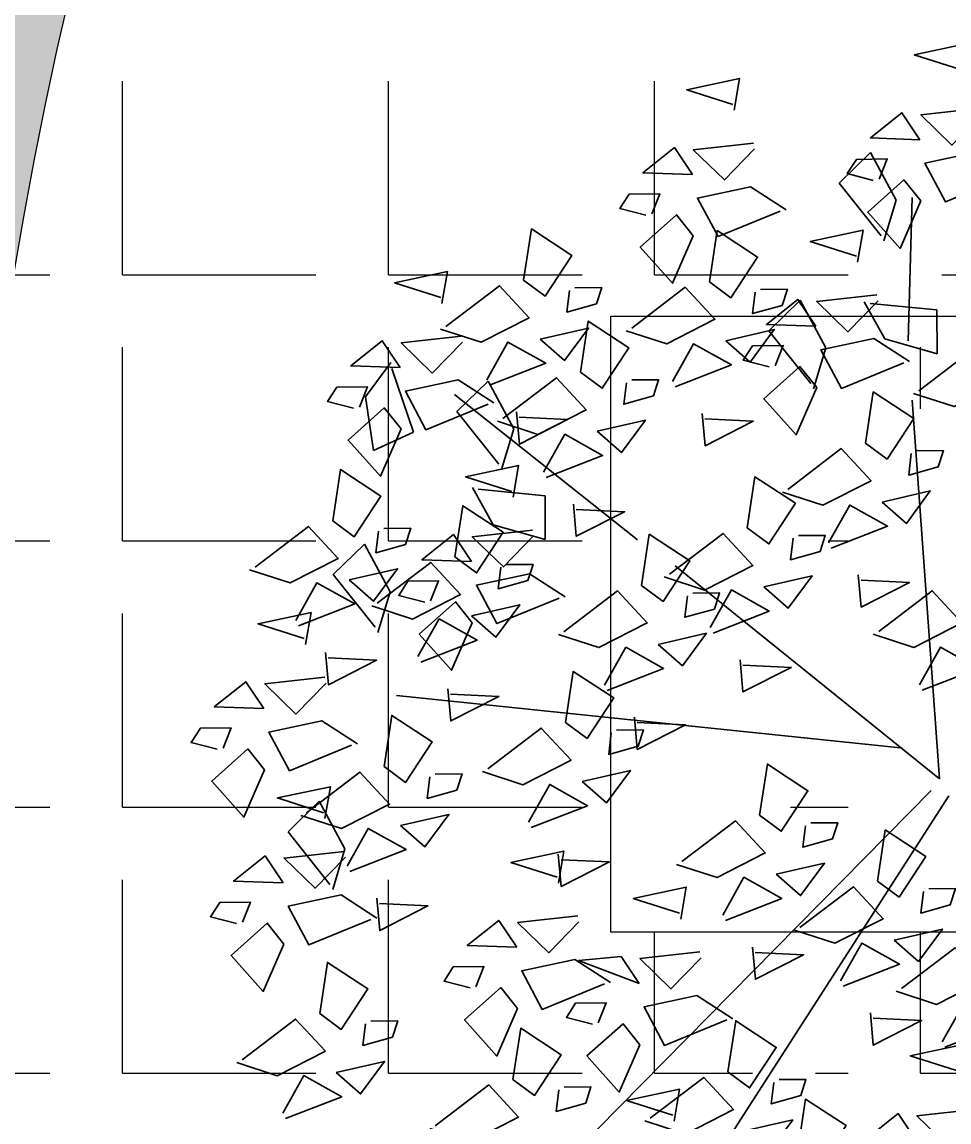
# Model space of a CAD drawing. Header units: metres. Extents: x 7 to 327053, y 40 to 7393807.
# Drawn here: x 326105.214 to 326108.865, y 7392802.729 to 7392807.059 of the extents above; entities that cross this region are included whole.
import ezdxf

# ---------------------------------------------------------------- set-up
doc = ezdxf.new("R2010")
doc.units = ezdxf.units.M
for name, color, linetype, lineweight in [('L-shrub', 74, 'Continuous', 35), ('linagrossa', 7, 'Continuous', 25), ('MÓVEIS', 7, 'Continuous', 13)]:
    doc.layers.add(name, color=color, linetype=linetype, lineweight=lineweight)
doc.layers.add('Piso externo', color=254, linetype='Continuous')

# ---------------------------------------------------------------- blocks, each defined once
blk = doc.blocks.new('flower shrub 3')
at = {"layer": 'L-shrub', "color": 2}
for p, q in [((-123.4526821480831, 235.9997062798939), (-108.9885036438063, 242.7535413299629)), ((-109.7613266738772, 240.6309014603612), (-114.022332998953, 215.7381855510757)), ((71.1378214146971, 221.550407627743), (86.94888547029406, 226.0050018514448)), ((86.94888547029406, 226.0050018514448), (86.86743811841005, 205.6746441607538)), ((-96.0240961415402, 214.7819355687825), (-80.21303208591418, 219.2365297924844)), ((-80.21303208591418, 219.2365297924844), (-80.2944794377836, 198.9061721014732)), ((75.55054818106873, 196.6841388540051), (71.1378214146971, 221.550407627743)), ((-114.022332998953, 215.7381855510757), (-130.4080792035092, 216.8959755103279)), ((-91.61136937516856, 189.9156667950446), (-96.0240961415402, 214.7819355687825)), ((86.86743811841005, 205.6746441607538), (75.54149846200016, 194.4252069043287)), ((-80.2944794377836, 198.9061721014732), (-91.6204190942226, 187.656734845048)), ((-104.3339457085967, 170.9887460564205), (-104.4964728156046, 186.9512124270841)), ((21.44103914918378, 185.4519304545538), (37.25210320475161, 189.9065246782556)), ((37.25210320475161, 189.9065246782556), (37.17065585292585, 169.5761669875646)), ((-102.883950352174, 185.3692431617528), (-81.98622245060687, 171.1886772779107)), ((25.85376591551176, 160.585661680845), (21.44103914918378, 185.4519304545538)), ((58.31010155193507, 161.9641419412219), (58.1475744448835, 177.9266083115653)), ((59.76009690834326, 176.3446390465542), (80.65782480986674, 162.164073162392)), ((-89.82126485195477, 156.7510435785516), (-104.3339457085967, 170.9887460564205)), ((-81.98622245060687, 171.1886772779107), (-89.82126485195477, 156.7510435785516)), ((37.17065585292585, 169.5761669875646), (25.84471619647229, 158.3267297308193)), ((72.82278240857705, 147.7264394630037), (58.31010155193507, 161.9641419412219)), ((80.65782480986674, 162.164073162392), (72.82278240857705, 147.7264394630037)), ((-227.042931896256, 106.4865344050049), (-211.2318678406591, 110.9411286287359)), ((-211.2318678406591, 110.9411286287359), (-211.3133151925285, 90.61077093775386))]:
    blk.add_line(p, q, dxfattribs=at)
at = {"layer": 'L-shrub', "color": 108}
for p, q in [((-130.4080792035092, 216.8959755103279), (-123.4526821480831, 235.9997062798939)), ((-166.0513992440974, 183.1957832200569), (-150.2403351885004, 187.650377443817)), ((-150.2403351885004, 187.650377443817), (-150.3217825403699, 167.3200197530677)), ((-161.6386724777403, 158.3295144463191), (-166.0513992440974, 183.1957832200569)), ((-150.3217825403699, 167.3200197530677), (-161.6477221967652, 156.0705824966717)), ((-222.6302051298844, 81.6202656312962), (-227.042931896256, 106.4865344050049))]:
    blk.add_line(p, q, dxfattribs=at)
at = {"layer": 'L-shrub', "color": 98}
blk.add_line((-211.3133151925285, 90.61077093775386), (-222.6392548489239, 79.36133368132869), dxfattribs=at)
at = {"layer": 'L-shrub', "color": 92}
for points in [[(49.51398487928964, 264.4066009466187), (57.04726453928743, 273.9416317710711), (37.55245682608803, 279.7107347975543), (50.15420191761222, 266.5700062453979)], [(-81.50482101645319, 253.1258192410169), (-73.97154135645542, 262.6608500654984), (-93.46634906966938, 268.4299530920107), (-80.86460397811607, 255.2892245398252)], [(-50.38194455191842, 246.1561121927807), (-38.66517754894449, 261.6386771372345), (-30.058826704073, 245.6075153943384), (-46.10920895836898, 237.0128684716474), (-50.38194455191842, 246.1561121927807)], [(-106.7616036095423, 239.4242018079967), (-107.8926627197506, 251.523288268887), (-122.8098513803561, 248.8791091244493), (-106.7616036095423, 239.4242018079967)], [(-84.31464749200677, 244.815113416611), (-59.35354472367908, 248.6552734163415), (-55.26344892234192, 232.7460222521331), (-75.58656677021645, 233.2946190506045), (-86.57277501377393, 244.8760687058966)], [(130.8360085095337, 235.0765806544223), (138.369288169546, 244.6116114788165), (118.8744804563175, 250.3807145053579), (131.4762255478563, 237.2399859531433)], [(-81.6541716583015, 236.6998991555302), (-97.21157735720043, 231.8923147122841), (-102.0346339150564, 247.4368397225044), (-81.0139503129467, 238.8633190084074)], [(13.52285745218978, 230.3528886141139), (-1.789115048479288, 218.4140467774996), (-5.971950261038728, 236.1219916407135), (11.75154836504953, 240.2885636950959), (13.52285745218978, 230.3528886141139)], [(46.6543825037661, 222.9011334992829), (21.54697918408783, 225.6254276788677), (21.69632982592156, 242.0513477644127), (41.19113753910641, 236.2822447378712), (48.82047543095541, 222.2601211104484)], [(-37.13760837708833, 234.5137224205828), (-41.83647295524133, 227.8696399229811), (-30.60674526172807, 225.3095234100183), (-25.96876034128945, 229.6982802082494), (-34.87948085530661, 234.4527671312389)], [(105.5792259164591, 221.3749632214312), (104.4481668062508, 233.4740496823215), (89.5309781456599, 230.8298705378256), (105.5792259164591, 221.3749632214312)], [(-84.36442339200585, 211.6203517937101), (-109.4718267116841, 214.3446459733241), (-109.3224760698213, 230.7705660588108), (-89.82766835663642, 225.0014630323567), (-82.19833046478743, 210.9793394049047)], [(-80.46810057916446, 219.8845450881345), (-66.67584584665019, 228.5401473001984), (-58.00861493448611, 214.7643264291109), (-80.52898064642795, 217.6292042163259)], [(10.60955824125267, 212.3137974320562), (22.32632524424116, 227.7963623764226), (30.93267608914175, 211.7652006335557), (14.88229383486032, 203.1705537108646), (10.60955824125267, 212.3137974320562)], [(130.6866578677145, 218.6506605688482), (115.1292521688301, 213.8430761256314), (110.3061956109304, 229.3876011358516), (131.3268792130111, 220.8140804217546)], [(85.04944595640698, 215.6859897840477), (91.30225860120844, 220.8942039297836), (81.11204394210654, 226.2626772538642), (75.49944833561312, 223.2178684068494), (82.88335302921769, 216.3270021728531)], [(-48.12302433355944, 205.5453253729211), (-36.40625733057095, 221.0278903173166), (-27.79990648568491, 204.9967285744497), (-43.85028873996635, 196.4020816517586), (-48.12302433355944, 205.5453253729211)], [(94.84488108241932, 201.0228683219175), (79.53290858177935, 189.084026485245), (75.3500733692199, 206.7919713484298), (93.07357199530816, 210.9585434028995), (94.84488108241932, 201.0228683219175)], [(127.9764061339956, 193.5711132070864), (102.8690028143319, 196.2954073867295), (103.0183534561802, 212.7213274722162), (122.5131611693796, 206.9522244456748), (130.1424990611995, 192.930100818281)], [(-82.05572727358958, 204.2043265967222), (-57.09462450530555, 208.0444865964237), (-53.00452870396838, 192.1352354322444), (-73.32764655182835, 192.6838322307449), (-84.31385479535675, 204.265281886037)], [(63.0676554843376, 192.2096617782081), (70.60093514434993, 201.7446926026314), (51.10612743112143, 207.5137956292019), (63.70787252268929, 194.3730670769582)], [(-76.3780047778273, 203.9752939239261), (-81.19865892906091, 192.8205456608266), (-60.87554108118638, 192.2719488623843), (-76.43888443552716, 201.7199682245555)], [(23.85389441614098, 200.6714076598291), (19.15502983798797, 194.0273251622275), (30.38475753148669, 191.4672086493228), (35.02274245191074, 195.8559654474957), (26.11202193790814, 200.6104523704853)], [(-19.47659778594971, 186.0422303274099), (-5.684343053420888, 194.6978325394157), (2.982887858699541, 180.9220116683573), (-19.5374778532132, 183.7868894555722)], [(-92.79957140315672, 176.4165704259649), (-85.26629174314441, 185.9516012504173), (-104.7610994563729, 191.7207042769005), (-92.1593543648196, 178.5799757248023)], [(-34.87868815870025, 193.9029356006649), (-39.5775527368387, 187.2588531030342), (-28.34782504333998, 184.6987365901877), (-23.70984012291592, 189.0874933884188), (-32.62056063691853, 193.8419803113211)], [(37.81087289127754, 178.5080443452461), (36.67981378105469, 190.6071308061364), (21.76262512046378, 187.9629516616405), (37.81087289127754, 178.5080443452461)], [(-78.20918036079092, 179.2737582681875), (-64.4169256282621, 187.9293604802515), (-55.74969471608347, 174.153539609164), (-78.27006042803986, 177.0184173963789)], [(5.484534830451592, 189.8823895213718), (9.696360508649377, 178.4838057341403), (23.4277355834638, 184.8840822467755), (5.484534830451592, 189.8823895213718)], [(62.91830484250386, 175.7837416926632), (47.36089914361946, 170.9761572494171), (42.53784258576343, 186.5206822596956), (63.5585261878441, 177.9471615455404)], [(-122.6681977318076, 167.1907009654387), (-110.9514307288191, 182.6732659098925), (-102.3450798839476, 166.6421041669673), (-118.3954621381999, 158.0474572443636), (-122.6681977318076, 167.1907009654387)], [(17.28109293119632, 172.8190709078917), (23.53390557601233, 178.0272850536275), (13.34369091691042, 183.3957583776791), (7.731095310446108, 180.3509495307226), (15.11500000405067, 173.460083296668)], [(-92.94892204499048, 159.9906503404781), (-108.5063277438748, 155.1830658971739), (-113.3293843017309, 170.7275909074815), (-92.30870069966477, 162.1540701933263)], [(60.2080531087995, 150.7041943309014), (35.10064978913579, 153.428488510428), (35.25000043098407, 169.854408596002), (54.74480814416892, 164.0853055694897), (62.37414603600337, 150.0631819420959)], [(27.07652805722319, 158.1559494457615), (11.76455555661232, 146.2171076090599), (7.58172034403833, 163.9250524722738), (25.30521897014114, 168.0916245267144), (27.07652805722319, 158.1559494457615)], [(-212.9320482315379, 151.4341864652233), (-214.0631073417608, 163.5332729261717), (-228.9802960023371, 160.889093781705), (-212.9320482315379, 151.4341864652233)], [(-74.11908455943922, 163.3645071040082), (-78.93973871064372, 152.2097588409669), (-58.61662086281285, 151.6611620424664), (-74.17996421716816, 161.1091814046958)], [(33.19899929669919, 131.0922389701008), (44.91576629968768, 146.5748039145546), (53.52211714454461, 130.5436421716003), (37.47173489029228, 121.9489952489675), (33.19899929669919, 131.0922389701008)], [(-190.5348680139868, 123.6303364509658), (-215.6422713336506, 126.3546306305507), (-215.4929206918023, 142.7805507160956), (-195.9981129786029, 137.0114476895542), (-188.368775086783, 122.9893240621895)], [(60.25782900882768, 138.7758594872139), (85.21893177714081, 142.6160194869444), (89.30902757844886, 126.7067683227651), (68.98590973060345, 127.2553651212074), (57.99970148704597, 138.8368147764995)], [(-66.19456523431289, 124.3237669111695), (-54.47779823133896, 139.8063318556233), (-45.87144738645292, 123.7751701127272), (-61.92182964073436, 115.180523189978), (-66.19456523431289, 124.3237669111695)], [(-100.1272681743576, 122.9827681349998), (-75.16616540604446, 126.8229281347012), (-71.0760696047364, 110.9136769705219), (-91.39918745259638, 111.4622737689642), (-102.3853956961247, 123.0437234243145)], [(-212.5236567711981, 104.2196312572632), (-204.9903771112149, 113.7546620817156), (-224.4851848244289, 119.5237651083153), (-211.8834397328901, 106.3830365560716)], [(46.4433354715875, 119.4498491979029), (41.74447089340538, 112.8057667002431), (52.97419858690409, 110.2456501873384), (57.61218350735725, 114.6344069855986), (48.70146299332555, 119.3888939085009)], [(-217.5924034650379, 109.4458543728688), (-192.6313006967684, 113.2860143726284), (-188.5412048954458, 97.37676320844912), (-208.8643227433058, 97.92536000689144), (-219.8505309868196, 109.5068096622417)], [(-52.95022905943915, 112.6813771389425), (-57.64909363759215, 106.0372946413408), (-46.41936594409344, 103.4771781284653), (-41.78138102364028, 107.8659349266963), (-50.69210153768654, 112.6204218495986)], [(-7.771346948604332, 112.6813771389716), (-12.47021152678644, 106.0372946413699), (-1.240483833258622, 103.4771781284362), (3.397501087150885, 107.8659349266672), (-5.513219426851719, 112.6204218495986)], [(3.112843269496806, 104.8206718654255), (16.90509800201107, 113.4762740774313), (25.57232891414606, 99.70045320640206), (3.051963202204206, 102.5653309935587)], [(-115.8913474998262, 92.73761456247306), (-104.1745804968377, 108.2201795068686), (-95.5682296519808, 92.18901776397252), (-111.6186119062477, 83.5943708413397), (-115.8913474998262, 92.73761456247306)], [(28.07397588589811, 108.6608310594747), (32.28580156411045, 97.26224727221417), (46.0171766388812, 103.6625237848202), (28.07397588589811, 108.6608310594747)], [(-51.10183915069502, 98.05219980655237), (-37.30958441819529, 106.7078020185581), (-28.64235350604577, 92.93198114747065), (-51.16271921795851, 95.79685893468559)], [(-170.4153643501631, 99.14446337681149), (-175.1142289283307, 92.50038087920984), (-163.8845012348029, 89.9402643663343), (-159.2465163143643, 94.32902116456535), (-168.1572368283814, 99.08350808752584)], [(-26.14070653430827, 101.8923590005724), (-21.92888085608138, 90.49377521325368), (-8.197505781281507, 96.89405172588886), (-26.14070653430827, 101.8923590005724)], [(7.202939070804859, 88.91142070124624), (2.382284919585798, 77.75667243811768), (22.70540276743123, 77.20807563967539), (7.142059413090464, 86.65609500181743)], [(-102.6470113249379, 81.09522479021689), (-107.3458759031055, 74.45114229261526), (-96.11614820959221, 71.89102577971063), (-91.47816328918272, 76.27978257794166), (-100.3888838031853, 81.03426950084395)], [(-92.19062546022177, 82.142948642344), (-97.01127961142627, 70.98820037924452), (-76.68816176356631, 70.439603580744), (-92.25150511792164, 79.8876229429443)], [(-47.01174334938696, 82.14294864237307), (-51.83239750059147, 70.98820037924452), (-31.5092796527315, 70.439603580744), (-47.0726230070868, 79.8876229429734)], [(-121.0163709106564, 70.30620665181777), (-116.8045452324149, 58.90762286452809), (-103.0731701576442, 65.30789937716328), (-121.0163709106564, 70.30620665181777)], [(3.784196511318441, 66.57892031877418), (28.74529927963158, 70.41908031853382), (32.83539508098329, 54.50982915432541), (12.51227723309421, 55.05842595282593), (1.526068989565828, 66.639875608118)], [(7.630743424160754, 41.64835199032677), (21.42299815668957, 50.30395420233253), (30.09022906885366, 36.52813333127415), (7.569863356897257, 39.39301111843088)], [(-102.3862182516895, 25.96813349891454), (-77.42511548340553, 29.80829349861597), (-73.33501968206838, 13.89904233443667), (-93.65813752994292, 14.44763913287897), (-104.6443457734567, 26.02908878820017)], [(-41.3461741015344, -15.55780177921406), (-29.62940709854592, -0.0752368347602897), (-21.02305625368899, -16.10639857765636), (-37.07343850795586, -24.70104550034739), (-41.3461741015344, -15.55780177921406)], [(-115.9896647567802, -34.30047082609963), (-141.0970680764585, -31.57617664645659), (-140.9477174346248, -15.15025656096986), (-121.4529097214108, -20.91935958745307), (-113.8235718295909, -34.94148321490502)], [(-75.27887704157911, -16.89880055538379), (-50.31777427329507, -13.05864055568236), (-46.22767847197247, -28.96789171986166), (-66.55079631981789, -28.41929492136114), (-77.53700456334626, -16.83784526606905)], [(-28.10183792667522, -27.2001915514411), (-32.80070250482822, -33.84427404904272), (-21.5709748113004, -36.40439056191826), (-16.93298989092, -32.01563376368722), (-25.84371040492261, -27.26114684078493)], [(-124.9271478091541, -51.65626377461013), (-113.2103808061801, -36.17369883015636), (-104.6040299613087, -52.20486057311063), (-120.6544122155901, -60.79950749577256), (-124.9271478091541, -51.65626377461013)], [(-71.43233012876588, -41.8293688838603), (-57.64007539625163, -33.17376667185454), (-48.97284448408755, -46.94958754288382), (-71.49321019602941, -44.08470975572709)], [(-46.4711975123646, -37.98920968981111), (-42.25937183413771, -49.38779347710079), (-28.52799675935239, -42.98751696446561), (-46.4711975123646, -37.98920968981111)], [(-75.13639210378459, -108.0235650945105), (-76.26745121399291, -95.92447863356213), (-91.18463987456923, -98.56865777808709), (-75.13639210378459, -108.0235650945105)]]:
    blk.add_lwpolyline(points, dxfattribs=at)
at = {"layer": 'L-shrub', "color": 2}
for points in [[(24.25720228620048, 250.7049835136277), (23.12614317599218, 262.8040699745179), (8.208954515401272, 260.159890830022), (24.25720228620048, 250.7049835136277)], [(49.3646342374559, 247.9806808611029), (33.80722853855696, 243.1730964178278), (28.98417198068637, 258.7176214281062), (50.00485558276705, 250.1441007140093)], [(3.727422326148371, 245.0160100762732), (9.980234970935273, 250.22422422198), (-0.2099796881375369, 255.5926975460607), (-5.82257529463095, 252.5478886991041), (1.561329398973612, 245.6570224651077)], [(-55.50696796276316, 223.7247042821254), (-51.29514228455082, 212.326120494894), (-37.5637672097364, 218.7263970075292), (-55.50696796276316, 223.7247042821254)], [(-23.32314469877747, 210.9727986558282), (1.63795806953567, 214.8129586555878), (5.728053870843723, 198.9037074914086), (-14.5950639770017, 199.4523042898508), (-25.58127222053007, 211.033753945143)], [(-95.65917377866572, 134.9111029786872), (-120.766577098344, 137.6353971582721), (-120.6172264564957, 154.0613172437588), (-101.1224187432963, 148.2922142172465), (-93.49308085146185, 134.2700905898527)], [(-127.7932211426378, 144.7592930548708), (-123.5813954644109, 133.360709267552), (-109.8500203896255, 139.7609857802163), (-127.7932211426378, 144.7592930548708)], [(-21.01568312349264, 124.3237669111695), (-9.298916120518696, 139.8063318555942), (-0.6925652756472119, 123.7751701127272), (-16.74294752988499, 115.1805231900653), (-21.01568312349264, 124.3237669111695)], [(-0.7337036433455069, 129.751240193902), (24.22739912495308, 133.5914001935744), (28.31749492627569, 117.6821490294241), (7.994377078430261, 118.2307458278956), (-2.991831165112671, 129.8121954832459)], [(-183.6597005250078, 110.7868531490676), (-171.9429335220338, 126.2694180934631), (-163.3365826771769, 110.2382563505962), (-179.3869649314438, 101.6436094279343), (-183.6597005250078, 110.7868531490676)], [(-54.94838606353733, 122.9827681350289), (-29.98728329525329, 126.8229281347012), (-25.89718749390158, 110.9136769705219), (-46.22030534176156, 111.4622737690224), (-57.20651358528993, 123.0437234243145)], [(-96.2807212615444, 98.05219980652329), (-82.48846652901555, 106.707802018529), (-73.82123561686603, 92.93198114744156), (-96.34160132877878, 95.79685893465648)], [(-188.7847239358525, 88.35544523844146), (-184.5728982576256, 76.95686145115178), (-170.8415231828257, 83.35713796384516), (-188.7847239358525, 88.35544523844146)], [(-147.0142538233485, 41.04731138225178), (-139.4809741633362, 50.582342206646), (-158.9757818765356, 56.35144523324561), (-146.3740367849823, 43.21071668106014)], [(-149.8738561988721, -0.4581560650840402), (-174.9812595185358, 2.266138114558998), (-174.8319088766875, 18.69205820004572), (-155.3371011635026, 12.9229551735043), (-147.7077632716682, -1.099168453889433)], [(-138.3868449743022, -6.496620811725732), (-139.5179040845687, 5.602465649164514), (-154.2635700311657, 11.87520023534307), (-138.3868449743022, -6.496620811725732)], [(-52.68943598619079, -55.25342496306985), (-27.72833321787766, -51.41326496333931), (-23.63823741656961, -67.32251612751861), (-43.96135526438593, -66.7739193290763), (-54.94756350794341, -55.192469673726)]]:
    blk.add_lwpolyline(points, dxfattribs=at)
at = {"layer": 'L-shrub', "color": 108}
for points in [[(-127.2913835695945, 233.7352283707296), (-121.0385709248075, 238.9434425164363), (-131.2287855838658, 244.3119158405461), (-136.8413811903592, 241.2671069935896), (-129.4574764967546, 234.3762407595641)], [(-117.4959484435676, 219.0721069085703), (-132.8079209442076, 207.133265071956), (-136.9907561567816, 224.8412099351117), (-119.2672575307078, 229.0077819895232), (-117.4959484435676, 219.0721069085703)], [(-156.5523593149264, 201.0330157262506), (-144.8355923119816, 216.5155806706462), (-136.229241467081, 200.4844189277501), (-152.2796237213479, 191.8897720051172), (-156.5523593149264, 201.0330157262506)], [(-190.4850622549711, 199.6920169500517), (-165.5239594866871, 203.5321769497823), (-161.433863685379, 187.6229257855739), (-181.7569815332244, 188.1715225840744), (-192.7431897767383, 199.7529722393374)], [(-143.3080231400963, 189.3906259539944), (-148.0068877182493, 182.7465434563928), (-136.7771600247215, 180.1864269434882), (-132.1391751042829, 184.5751837417483), (-141.0498956182855, 189.3296706646506)], [(-186.6385153421724, 174.7614486215752), (-172.8462606096582, 183.417050833581), (-164.1790296974941, 169.6412299625517), (-186.6993954094359, 172.5061077497084)], [(-53.24804774438963, 183.1139174622658), (-49.03622206614818, 171.7153336750052), (-35.30484699136287, 178.1156101876404), (-53.24804774438963, 183.1139174622658)], [(-187.6752656384487, 165.1358038983016), (-180.1419859784364, 174.6708347226958), (-199.6367936916504, 180.4399377492373), (-187.0350486001262, 167.2992091970518)], [(-161.6773827257566, 178.6016078155662), (-157.4655570475442, 167.2030240283056), (-143.7341819727735, 173.6033005409699), (-161.6773827257566, 178.6016078155662)], [(-118.0563539962168, 162.714952993032), (-119.1874131064396, 174.8140394539223), (-134.1046017670305, 172.1698603093973), (-118.0563539962168, 162.714952993032)], [(-156.6009006718523, 165.849702189269), (-131.6397979035682, 169.6898621889995), (-127.5497021022311, 153.7806110248493), (-147.8728199500765, 154.3292078233207), (-158.8590281936049, 165.9106574786128)], [(-15.3865019846271, 170.1329791632015), (-20.20715613584616, 158.9782309000729), (0.1159617119992617, 158.4296341015724), (-15.44738164235605, 167.8776534638018)], [(-138.5861339562689, 157.0259795556194), (-132.3333213114965, 162.2341937013843), (-142.5235359705693, 167.602667025465), (-148.1361315770482, 164.5578581785376), (-140.7522268834582, 157.6669919445121)], [(-187.824616280297, 148.7098838127276), (-203.3820219791669, 143.9022993694816), (-208.205078537052, 159.4468243797892), (-187.1843949349713, 150.873303665634)], [(-182.5484195408498, 158.8521974573377), (-187.3690736920543, 147.6974491942092), (-167.0459558442089, 147.148852395796), (-182.6092991985642, 156.5968717580545)], [(-152.7543537590245, 140.9191338608507), (-138.9620990265102, 149.5747360728564), (-130.2948681143462, 135.798915201769), (-152.8152338263025, 138.6637929889257)], [(-128.7906988302566, 142.3628580934601), (-144.1026713308965, 130.4240162568458), (-148.2855065434414, 148.1319611200597), (-130.5620079173823, 152.2985331745003), (-128.7906988302566, 142.3628580934601)], [(-223.6663930655632, 131.0820915657968), (-238.9783655662177, 119.1432497291825), (-243.1612007787917, 136.8511945923092), (-225.4377021526598, 141.0177666467498), (-223.6663930655632, 131.0820915657968)], [(-237.7804393642873, 90.51801382435951), (-238.9114984745102, 102.6171002851915), (-253.8286871350865, 99.9729211407539), (-237.7804393642873, 90.51801382435951)], [(-258.310219324354, 84.82904038697596), (-252.0574066795816, 90.03725453268272), (-262.2476213386399, 95.40572785679251), (-267.8602169451187, 92.36091900983592), (-260.4763122515142, 85.47005277581049)], [(-248.5147841983271, 70.16591892487486), (-263.8267566989816, 58.22707708820235), (-268.0095919115265, 75.93502195135807), (-250.2860932854383, 80.10159400576957), (-248.5147841983271, 70.16591892487486)], [(-145.9775035270431, 66.46604745779769), (-132.1852487945289, 75.12164966980343), (-123.5180178823793, 61.34582879871596), (-146.0383835943212, 64.21070658587269)], [(-249.1691333318886, 40.84606121512479), (-237.4523663289147, 56.32862615952035), (-228.8460154840432, 40.29746441656607), (-244.8963977383246, 31.70281749396236), (-249.1691333318886, 40.84606121512479)], [(-141.887407725706, 50.55679629361839), (-146.708061876925, 39.40204803048982), (-126.3849440290796, 38.85345123198931), (-141.9482873834349, 48.3014705942478)], [(-283.1018362719333, 39.50506243883865), (-258.1407335036492, 43.34522243859828), (-254.0506377023266, 27.43597127441899), (-274.3737555501575, 27.9845680729195), (-285.359963793715, 39.56601772821159)], [(-68.45351531163031, 27.30913227511337), (-56.73674830868549, 42.79169721950893), (-48.13039746379945, 26.76053547655465), (-64.18077971806633, 18.16588855389273), (-68.45351531163031, 27.30913227511337)], [(-172.2710364164231, 27.34569394928985), (-173.402095526646, 39.44478041012189), (-188.3192841872223, 36.80060126565513), (-172.2710364164231, 27.34569394928985)], [(-235.9247971570148, 29.20367144286866), (-240.6236617351824, 22.55958894523792), (-229.3939340416837, 19.99947243230417), (-224.7559491212596, 24.38822923053522), (-233.6666696352622, 29.14271615349571)], [(-192.8008163764607, 21.65672051193542), (-186.5480037317029, 26.86493465767126), (-196.7382183907903, 32.23340798169374), (-202.35081399724, 29.18859913479537), (-194.9669093036354, 22.29773290076991)], [(-279.2552893591055, 14.57449411036214), (-265.4630346265912, 23.23009632242611), (-256.7958037144563, 9.454275451338617), (-279.3161694263836, 12.31915323855355)], [(-113.1300623812421, 7.204996621207101), (-105.5967827212443, 16.74002744568861), (-125.0915904344438, 22.50913047223003), (-112.4898453429196, 9.36840192004456)], [(-254.2941567427042, 18.41465330446954), (-250.0823310645064, 7.016069517179857), (-236.3509559897066, 13.41634602981503), (-254.2941567427042, 18.41465330446954)], [(-183.0053812504338, 6.993599049805198), (-198.3173537511029, -4.945242786867311), (-202.5001889636333, 12.7627020762593), (-184.7766903375741, 16.92927413069992), (-183.0053812504338, 6.993599049805198)], [(-55.20917913678568, 15.66674250282813), (-59.90804371495324, 9.022660005226498), (-48.67831602143997, 6.46254349235096), (-44.0403311009868, 10.851300290582), (-52.95105161500395, 15.60578721351339)], [(-73.57853872247506, 4.877724364458118), (-69.36671304423362, -6.520859422831562), (-55.63533796946285, -0.12058291019639), (-73.57853872247506, 4.877724364458118)], [(-113.2794130230904, -9.22092346427962), (-128.8368187219603, -14.02850790752563), (-133.6598752798454, 1.516017102694604), (-112.6391916777502, -7.057503611373249)], [(-197.2133711300848, -15.55780177924316), (-185.4966041270818, -0.0752368347893935), (-176.8902532822394, -16.10639857768546), (-192.9406355365063, -24.70104550031829), (-197.2133711300848, -15.55780177924316)], [(-231.1460740701441, -16.89880055541289), (-206.1849713018018, -13.05864055565325), (-202.0948755004938, -28.96789171989076), (-222.4179933483392, -28.41929492139025), (-233.4042015918967, -16.83784526609815)], [(-183.9690349552256, -27.2001915514411), (-188.6678995333786, -33.84427404904272), (-177.4381718398799, -36.40439056194737), (-172.8001869194413, -32.01563376371632), (-181.7109074334294, -27.26114684081404)], [(-111.6828116342949, -63.29865354683716), (-116.3816762124479, -69.94273604443879), (-105.1519485189346, -72.50285255737253), (-100.513963598496, -68.11409575908328), (-109.4246841125277, -63.3596088362101)], [(-130.0521712199843, -74.08767168526538), (-125.8403455417574, -85.48625547249685), (-112.108970466943, -79.08597895986169), (-130.0521712199843, -74.08767168526538)]]:
    blk.add_lwpolyline(points, dxfattribs=at)
at = {"layer": 'L-shrub', "color": 32}
for points in [[(-59.39083833704353, 140.0139527464344), (-93.71835677466879, 220.8288674177602)], [(65.65940954518737, 157.1565099413856), (92.63105048149008, 203.686310222809)], [(-2.536677657553809, 7.128969201003201), (56.31049251655349, 136.9226121722022)], [(-9.892585191584656, 24.27152639592532), (-166.8183923443284, 132.0247408688883)], [(-2.536677657553809, 7.128969201003201), (-51.57598113056156, 124.6779262806813)], [(-7.440595991763984, 4.680025916139129), (-201.1459107819391, -54.09446025689248)], [(-2.536677657539257, -0.2178453872620594), (-181.5301773796673, -98.17531725345181)]]:
    blk.add_lwpolyline(points, dxfattribs=at)
at = {"layer": 'L-shrub', "color": 98}
for points in [[(-233.4618281915609, 145.7452130279271), (-227.209015546774, 150.9534271736629), (-237.3992302058905, 156.3219004977436), (-243.0118258123548, 153.2770916507288), (-235.6279211187793, 146.3862254167907)], [(-109.4238615569338, 155.5483111932408), (-114.1227261351014, 148.9042286956391), (-102.8929984415736, 146.3441121827345), (-98.25501352116407, 150.7328689809947), (-107.1657340351812, 155.4873559039261)], [(-148.6642579576873, 125.0098826966423), (-153.484912108921, 113.8551344334846), (-133.1617942610755, 113.3065376350423), (-148.7251376154163, 122.7545569972717)], [(-71.31958864512853, 101.8923590005142), (-67.10776296691618, 90.49377521328279), (-53.37638789211633, 96.89405172591795), (-71.31958864512853, 101.8923590005142)], [(-212.6730074130464, 87.79371117177652), (-228.2304131119454, 82.9861267285014), (-233.0534696698014, 98.53065173880896), (-212.0327860677062, 89.95713102465378)], [(-149.8240504398563, 91.39661578621599), (-124.8629476715868, 95.23677578594652), (-120.7728518702497, 79.32752462176721), (-141.0959697180951, 79.87612142026774), (-152.0821779616235, 91.45757107555984)], [(-213.7458565522393, 84.51528604439225), (-199.9536018197104, 93.17088825645624), (-191.2863709075755, 79.39506738531054), (-213.8067366194882, 82.25994517252548)], [(-215.3832591467363, 62.71416380998562), (-240.490662466429, 65.43845798962866), (-240.3413118245808, 81.86437807511537), (-220.8465041113959, 76.09527504860306), (-213.2171662195615, 62.07315142115112)], [(-209.6557607509021, 68.60603488021296), (-214.4764149021357, 57.4512866171135), (-194.1532970542757, 56.90268981867121), (-209.7166404086311, 66.35070918087149)], [(-147.1636044651823, 24.62139129667776), (-162.7210101640667, 19.81380685348995), (-167.5440667219227, 35.35833186373929), (-146.523383119842, 26.78481114964234)], [(-98.5396713388618, 1.037565170438028), (-84.7474166063621, 9.693167382443788), (-76.08018569421256, -4.0826534886437), (-98.60055140613987, -1.217775701486971)], [(-158.9166249343543, -12.18559424908017), (-152.663812289582, -6.97738010334433), (-162.8540269486839, -1.608906779263634), (-168.4666225551336, -4.653715626220218), (-161.0827178615727, -11.54458186024567)], [(-94.44957553758283, -14.87168599371216), (-99.27022968875826, -26.02643425689894), (-78.94711184094196, -26.57503105534124), (-94.5104551952536, -17.12701169317006)], [(-149.1211898083566, -26.84871571121039), (-164.4331623090111, -38.78755754782469), (-168.6159975215851, -21.07961268475628), (-150.8924988954531, -16.91304063025745), (-149.1211898083566, -26.84871571121039)], [(-151.5321241190249, -58.22348566635628), (-143.9988444590126, -48.68845484190387), (-163.4936521722411, -42.91935181536246), (-150.8919070806878, -56.06008036760613)], [(-158.8598507492133, -52.99726255080895), (-133.8987479809148, -49.15710255104932), (-129.8086521795631, -65.0663537152286), (-150.1317700274521, -64.51775691678631), (-161.117978270966, -52.93630726146512)], [(-67.34223432742874, -57.7386200480396), (-72.16288847866235, -68.89336831113906), (-51.83977063080238, -69.44196510963957), (-67.40311398514314, -59.99394574743928)], [(-48.84288907334847, -80.18399329148815), (-35.05063434083421, -71.5283910795406), (-26.38340342868469, -85.30421195056988), (-48.90376914061199, -82.43933416335494)], [(-115.8913474998116, -90.01088818200513), (-104.1745804968523, -74.52832323755138), (-95.5682296519517, -90.55948498047657), (-111.6186119062477, -99.15413190316757), (-115.8913474998116, -90.01088818200513)], [(-49.87960951066634, -94.3219476615195), (-42.34632985068311, -84.786916837038), (-61.84113756391162, -79.0178138105548), (-49.2393924723583, -92.15854236276935)], [(-50.02896015252918, -110.7478677470644), (-65.58636585142814, -115.5554521902522), (-70.4094224092987, -100.010927180032), (-49.38873880721803, -108.5844478941581)]]:
    blk.add_lwpolyline(points, dxfattribs=at)

msp = doc.modelspace()

# ---------------------------------------------------------------- hatches: boundary and pattern name
at = {"layer": 'linagrossa'}
h = msp.add_hatch(dxfattribs=at)
h.set_pattern_fill('GOST_GLASS', color=5, scale=0.25)
h.set_pattern_definition([(45, (324474.8860170909, 7391607.833064089), (2.121320343559643, -2.220446049250313e-16), [1.25, -1.75]), (45, (324475.4163470909, 7391607.833064089), (2.121320343559643, -2.220446049250313e-16), [0.5, -2.5]), (45, (324474.8860170909, 7391608.363394088), (2.121320343559643, -2.220446049250313e-16), [0.5, -2.5])])
h.paths.add_polyline_path([(326127.3250190865, 7392833.686162909), (326118.9408109649, 7392828.235928586), (326108.0403423191, 7392845.004344828), (326105.4856561718, 7392842.946476213), (326107.5883658954, 7392839.711834379, -0.1910939841315938), (326107.8701693036, 7392839.278330372), (326110.6690225423, 7392834.972796579, -0.4816012508915894), (326111.5262315073, 7392834.289255872, -0.1620074997812514), (326111.3864475408, 7392833.869166874), (326111.8685654662, 7392833.127514903, -0.4704599594103138), (326112.7008424656, 7392832.438755981, -0.1526995338483947), (326112.5759473775, 7392832.039334686), (326113.3403945976, 7392830.863369727, -0.1453212673895203), (326113.5579294001, 7392830.528731443), (326114.9958488888, 7392828.31675017), (326117.2329508593, 7392824.875369965), (326117.2329508593, 7392809.808190648), (326117.1994846629, 7392791.038890981), (326121.6281500587, 7392791.034510779), (326121.6281500587, 7392798.931896747), (326122.2655939933, 7392798.931896747), (326122.1904818717, 7392804.850992458), (326122.0165506226, 7392818.557378151), (326126.2126768736, 7392818.557378151), (326129.7901139516, 7392827.544605257)])
h.paths.add_polyline_path([(326122.9190872434, 7392826.238253891), (326124.9569956583, 7392826.981595842), (326125.4326969153, 7392827.400567693, -0.168047369291223), (326125.776659584, 7392827.703511344), (326126.5046939579, 7392828.34472451), (326127.2871830789, 7392827.880613823), (326126.7696186085, 7392827.008001795), (326126.7390710918, 7392826.97378194, -0.3164550777947224), (326126.2018405633, 7392826.37196702), (326125.7021402011, 7392825.812194043), (326125.0699559846, 7392824.288439032), (326123.4378035168, 7392823.194349746), (326122.0801453324, 7392822.284263647), (326121.623424884, 7392821.806211864), (326120.9146800981, 7392822.483331474), (326120.1254093247, 7392823.237383889), (326119.814852224, 7392824.099285453), (326119.5237250215, 7392824.907262443), (326120.1103472309, 7392825.213745493)], flags=16)
h.paths.add_polyline_path([(326123.1723112672, 7392825.787233752), (326123.0388996874, 7392825.817577339), (326123.0331381036, 7392825.817100747), (326123.029430896, 7392825.812421088), (326123.1601084751, 7392825.742293488, 0.07774630722184843)], flags=0)
h.paths.add_polyline_path([(326123.0140144342, 7392825.832687306), (326123.0124218278, 7392825.828020713), (326123.011970735, 7392825.822404744), (326123.0161176355, 7392825.818761153), (326123.029129522, 7392825.822888851), (326122.9739509695, 7392825.786876783)], flags=0)
h.paths.add_polyline_path([(326121.8977242858, 7392825.125035693), (326121.764312706, 7392825.155379279), (326121.7585511222, 7392825.154902688), (326121.7548439146, 7392825.150223028), (326121.8855214937, 7392825.080095429, 0.07774630722184914)], flags=0)
h.paths.add_polyline_path([(326121.7394274528, 7392825.170489247), (326121.7378348464, 7392825.165822654), (326121.7373837536, 7392825.160206685), (326121.7415306541, 7392825.156563094), (326121.7545425406, 7392825.160690792), (326121.6993639881, 7392825.124678724)], flags=0)
h.paths.add_polyline_path([(326125.2222612846, 7392825.698340444, -1), (326123.8199951428, 7392825.698340444, -1)], flags=0)
h.paths.add_polyline_path([(326124.481290599, 7392825.832946318), (326124.47387838, 7392825.811227325), (326124.472255245, 7392825.791019784), (326124.5252401438, 7392825.778968718), (326124.5516383852, 7392825.787342904), (326124.634452396, 7392825.841391147), (326124.5758777342, 7392825.767451531), (326124.5971101367, 7392825.762622361), (326124.5702948992, 7392825.76040424), (326124.3704330128, 7392825.508115781), (326124.4411083641, 7392825.715205914), (326124.2948294874, 7392825.619737573), (326124.4480678859, 7392825.794957845), (326124.4430123162, 7392825.797670896), (326124.4492081616, 7392825.796261691)], flags=0)
h.paths.add_polyline_path([(326123.5826517405, 7392824.560843443, -1), (326122.1803855986, 7392824.560843443, -1)], flags=0)
h.paths.add_polyline_path([(326122.8416810549, 7392824.695449317), (326122.8342688358, 7392824.673730324), (326122.8326457008, 7392824.653522783), (326122.8856305996, 7392824.641471717), (326122.9120288411, 7392824.649845903), (326122.9948428518, 7392824.703894146), (326122.9362681901, 7392824.62995453), (326122.9575005926, 7392824.62512536), (326122.930685355, 7392824.622907239), (326122.7308234687, 7392824.370618779), (326122.80149882, 7392824.577708913), (326122.6552199433, 7392824.482240572), (326122.8084583418, 7392824.657460843), (326122.8034027721, 7392824.660173895), (326122.8095986175, 7392824.65876469)], flags=0)
h.paths.add_polyline_path([(326125.9707129076, 7392827.152706343), (326126.002795345, 7392827.189390969), (326125.995383126, 7392827.167671977), (326125.993759991, 7392827.147464435), (326126.0467448898, 7392827.135413368), (326126.0731431313, 7392827.143787554), (326126.1559571419, 7392827.197835797), (326126.0973824802, 7392827.123896182), (326126.1186148828, 7392827.119067011), (326126.0917996452, 7392827.116848891), (326125.8919377589, 7392826.864560432), (326125.9626131102, 7392827.071650566), (326125.8163342334, 7392826.976182223), (326125.9695726319, 7392827.151402496), (326125.9645170622, 7392827.154115546)], flags=0)
h.paths.add_polyline_path([(326125.2568873104, 7392826.38203539), (326125.1234757306, 7392826.412378976), (326125.1177141467, 7392826.411902386), (326125.1140069392, 7392826.407222725), (326125.2446845183, 7392826.337095127, 0.07774630722184905)], flags=0)
h.paths.add_polyline_path([(326125.0985904774, 7392826.427488944), (326125.0969978709, 7392826.422822352), (326125.0965467782, 7392826.417206382), (326125.1006936787, 7392826.413562791), (326125.1137055651, 7392826.417690489), (326125.0585270126, 7392826.381678421)], flags=0)
h.paths.add_polyline_path([(326120.546659386, 7392824.539242417), (326120.4132478062, 7392824.569586002), (326120.4074862224, 7392824.569109412), (326120.4037790148, 7392824.564429752), (326120.5344565939, 7392824.494302153, 0.07774630722184914)], flags=0)
h.paths.add_polyline_path([(326120.3867699465, 7392824.580029378), (326120.3863188538, 7392824.574413409), (326120.3904657543, 7392824.570769818), (326120.4034776408, 7392824.574897516), (326120.3482990882, 7392824.538885447), (326120.388362553, 7392824.58469597)], flags=0)
h.paths.add_polyline_path([(326121.8441617837, 7392823.636153124, -1), (326120.4418956419, 7392823.636153124, -1)], flags=0)
h.paths.add_polyline_path([(326121.1031910981, 7392823.770758998), (326121.0957788791, 7392823.749040006), (326121.0941557441, 7392823.728832465), (326121.1471406429, 7392823.716781397), (326121.1735388844, 7392823.725155585), (326121.2563528951, 7392823.779203827), (326121.1977782333, 7392823.705264211), (326121.2190106359, 7392823.700435041), (326121.1921953983, 7392823.69821692), (326120.992333512, 7392823.445928461), (326121.0630088633, 7392823.653018595), (326120.9167299865, 7392823.557550253), (326121.069968385, 7392823.732770525), (326121.0649128153, 7392823.735483576), (326121.0711086607, 7392823.734074372)], flags=0)
h.paths.add_polyline_path([(326126.7086547535, 7392827.787146337), (326126.5752431736, 7392827.817489923), (326126.5694815898, 7392827.817013333), (326126.5657743823, 7392827.812333672), (326126.6964519613, 7392827.742206073, 0.07774630722184886)], flags=0)
h.paths.add_polyline_path([(326126.5503579205, 7392827.83259989), (326126.548765314, 7392827.827933298), (326126.5483142212, 7392827.822317329), (326126.5524611217, 7392827.818673738), (326126.5654730081, 7392827.822801436), (326126.5102944557, 7392827.786789368)], flags=0)
h.paths.add_polyline_path([(326124.5488688065, 7392824.386428744), (326124.4154572267, 7392824.416772329), (326124.4096956429, 7392824.416295739), (326124.4059884353, 7392824.411616079), (326124.5366660144, 7392824.34148848, 0.07774630722184905)], flags=0)
h.paths.add_polyline_path([(326124.3905719735, 7392824.431882297), (326124.388979367, 7392824.427215704), (326124.3885282743, 7392824.421599736), (326124.3926751748, 7392824.417956145), (326124.4056870613, 7392824.422083843), (326124.3505085087, 7392824.386071774)], flags=0)
h.paths.add_polyline_path([(326122.7899306736, 7392823.291255187), (326122.6565190938, 7392823.321598773), (326122.6507575099, 7392823.321122183), (326122.6470503024, 7392823.316442522), (326122.7777278814, 7392823.246314923, 0.07774630722184914)], flags=0)
h.paths.add_polyline_path([(326122.6316338406, 7392823.336708741), (326122.6300412341, 7392823.332042148), (326122.6295901414, 7392823.326426179), (326122.6337370418, 7392823.322782588), (326122.6467489283, 7392823.326910286), (326122.5915703758, 7392823.290898218)], flags=0)
h.paths.add_polyline_path([(326121.9741932058, 7392822.629057128), (326121.840781626, 7392822.659400714), (326121.8350200421, 7392822.658924123), (326121.8313128346, 7392822.654244463), (326121.9619904137, 7392822.584116864, 0.07774630722184918)], flags=0)
h.paths.add_polyline_path([(326121.8158963728, 7392822.674510681), (326121.8143037664, 7392822.669844088), (326121.8138526736, 7392822.66422812), (326121.8179995741, 7392822.660584529), (326121.8310114605, 7392822.664712227), (326121.7758329081, 7392822.628700159)], flags=0)
h = msp.add_hatch(dxfattribs=at)
h.set_pattern_fill('AR-B88', color=256, scale=0.003, angle=210)
h.set_pattern_definition([(210, (321476.649647605, 7391586.482397106), (0.3048000000000001, -0.5279290861469937), []), (300.0000000000001, (321476.649647605, 7391586.482397106), (0.5687645430734969, -0.3755290861469938), [0.6096, -0.6096])])
edge = h.paths.add_edge_path()
edge.add_spline(control_points=[(326105.4252507812, 7392781.836105292), (326105.3816219061, 7392782.472705846), (326105.3390171742, 7392783.106154781), (326105.2977142291, 7392783.735597699)], knot_values=[4.276453404057152, 4.276453404057152, 4.276453404057152, 4.276453404057152, 5.435792482322459, 5.435792482322459, 5.435792482322459, 5.435792482322459], degree=3, periodic=0)
edge.add_spline(control_points=[(326105.2977142291, 7392783.735597699), (326104.2346180202, 7392799.936824486), (326103.9408445055, 7392819.769712596), (326115.6423058279, 7392802.689399564), (326117.2057455144, 7392797.369014895)], knot_values=[5.435792482322459, 5.435792482322459, 5.435792482322459, 5.435792482322459, 35.27601277885982, 49.12122168347274, 49.12122168347274, 49.12122168347274, 49.12122168347274], degree=3, periodic=0)
edge.add_line((326117.2057455144, 7392797.369014895), (326117.2110686102, 7392802.751007443))
edge.add_spline(control_points=[(326117.2110686102, 7392802.751007443), (326116.9154806244, 7392803.345797376), (326116.6048709978, 7392803.926715666), (326115.6520199504, 7392805.596855595), (326114.9792270293, 7392806.634127338), (326113.6071243329, 7392808.506264503), (326112.90951402, 7392809.340609778), (326111.9006110776, 7392810.362351606), (326111.5896101345, 7392810.65188744), (326110.9601214435, 7392811.177866188), (326110.64068576, 7392811.415280075), (326109.9795597628, 7392811.828128646), (326109.6382491234, 7392812.003915701), (326108.9131900934, 7392812.275342646), (326108.5276447146, 7392812.370717729), (326107.7195132697, 7392812.435957725), (326107.2972393103, 7392812.402575349), (326106.4927619324, 7392812.187062428), (326106.115072227, 7392812.006285627), (326105.4987736916, 7392811.58269472), (326105.2481769515, 7392811.351219305), (326105.0309457442, 7392811.104112783)], knot_values=[28.39846913175245, 28.39846913175245, 28.39846913175245, 28.39846913175245, 29.92886881345821, 29.92886881345821, 32.93830577329354, 32.93830577329354, 35.94774273312886, 35.94774273312886, 37.28611148220936, 37.28611148220936, 38.62448023128987, 38.62448023128987, 39.96284898037037, 39.96284898037037, 41.30121772945087, 41.30121772945087, 42.63958647853137, 42.63958647853137, 43.97795522761187, 43.97795522761187, 45.16764314598799, 45.16764314598799, 45.16764314598799, 45.16764314598799], degree=3, periodic=0)
edge.add_spline(control_points=[(326105.0309457442, 7392811.104112783), (326105.0037973502, 7392811.073230731), (326104.9771700812, 7392811.042104543), (326104.656749446, 7392810.657642333), (326104.4242361002, 7392810.277212946), (326103.9742521794, 7392809.366451251), (326103.7782666609, 7392808.82137459), (326103.390240844, 7392807.447626473), (326103.2242533098, 7392806.584689924), (326102.9388623512, 7392804.509585696), (326102.8366652917, 7392803.262594117), (326102.6934504783, 7392800.154997333), (326102.679726426, 7392798.22164023), (326102.7151389537, 7392796.148694085)], knot_values=[13.63212913587611, 13.63212913587611, 13.63212913587611, 13.63212913587611, 13.7808099665805, 13.7808099665805, 15.456175449302, 15.456175449302, 17.59766293686627, 17.59766293686627, 20.47858668806696, 20.47858668806696, 23.92959652592268, 23.92959652592268, 28.39846913175246, 28.39846913175246, 28.39846913175246, 28.39846913175246], degree=3, periodic=0)
edge.add_line((326102.7151389537, 7392796.148694085), (326103.3974761023, 7392796.15226396))
edge.add_line((326103.3974761023, 7392796.15226396), (326103.43026205, 7392789.885637647))
edge.add_line((326103.43026205, 7392789.885637647), (326102.9349966357, 7392789.883046501))
edge.add_spline(control_points=[(326102.9349966357, 7392789.8830465), (326102.96261838, 7392789.323612674), (326102.9922111009, 7392788.758426631), (326103.0706690373, 7392787.330312495), (326103.1217302136, 7392786.460969715), (326103.2858217394, 7392783.585453524)], knot_values=[6.654034809329403, 6.654034809329403, 6.654034809329403, 6.654034809329403, 7.741139734425969, 7.741139734425969, 9.376420724765467, 9.376420724765467, 9.376420724765467, 9.376420724765467], degree=3, periodic=0)
edge.add_spline(control_points=[(326103.2858217394, 7392783.585453524), (326094.0453181042, 7392783.076995625), (326083.2203730581, 7392784.809251017), (326080.0568063114, 7392785.358152177)], knot_values=[69.74330902998388, 69.74330902998388, 69.74330902998388, 69.74330902998388, 88.0176399846752, 88.0176399846752, 88.0176399846752, 88.0176399846752], degree=3, periodic=0)
edge.add_spline(control_points=[(326080.0568063114, 7392785.358152177), (326079.4020738546, 7392785.816206776), (326078.7503057556, 7392786.259492802), (326078.1033601656, 7392786.686030925)], knot_values=[177.138570163707, 177.138570163707, 177.138570163707, 177.138570163707, 178.7700673747349, 178.7700673747349, 178.7700673747349, 178.7700673747349], degree=3, periodic=0)
edge.add_spline(control_points=[(326078.1033601656, 7392786.686030925), (326075.6215386542, 7392788.322322302), (326073.2106877675, 7392789.712142562), (326070.9757108736, 7392790.74374695)], knot_values=[178.7700673747349, 178.7700673747349, 178.7700673747349, 178.7700673747349, 185.0288392668162, 185.0288392668162, 185.0288392668162, 185.0288392668162], degree=3, periodic=0)
edge.add_line((326070.9757108736, 7392790.74374695), (326064.6611624319, 7392790.74374695))
edge.add_line((326064.6611624319, 7392790.74374695), (326064.6526719483, 7392790.667509192))
edge.add_spline(control_points=[(326064.6526719483, 7392790.667509193), (326064.8720088051, 7392790.643081979), (326065.1015387521, 7392790.609383402), (326066.441844456, 7392790.365513596), (326067.7389987945, 7392789.957458274), (326070.5751656126, 7392788.764153607), (326072.1152331395, 7392787.981253635), (326074.8778494144, 7392786.382665094), (326076.0665520372, 7392785.639797105), (326077.8805566114, 7392784.43289056), (326078.4904097768, 7392784.015155841), (326079.1035977043, 7392783.583784158)], knot_values=[176.9745579152095, 176.9745579152095, 176.9745579152095, 176.9745579152095, 177.9204800851787, 177.9204800851787, 182.2807796273743, 182.2807796273743, 186.6410791695699, 186.6410791695699, 189.7612025076811, 189.7612025076811, 191.3212641767367, 191.3212641767367, 191.3212641767367, 191.3212641767367], degree=3, periodic=0)
edge.add_spline(control_points=[(326079.1035977043, 7392783.583784158), (326088.1034914381, 7392782.200303993), (326088.7713181559, 7392782.127513466), (326091.9014723914, 7392781.811825875), (326094.5841986801, 7392781.609831092), (326098.6729834789, 7392781.489906135), (326100.0467834595, 7392781.480466945), (326102.0885045354, 7392781.527471354), (326102.7659294052, 7392781.553341859), (326103.4373775868, 7392781.590779969)], knot_values=[69.71679281666376, 69.71679281666376, 69.71679281666376, 69.71679281666376, 71.15812814967781, 71.15812814967781, 76.28602714160222, 76.28602714160222, 78.84997663756442, 78.84997663756442, 80.13195138554552, 80.13195138554552, 80.13195138554552, 80.13195138554552], degree=3, periodic=0)
edge.add_spline(control_points=[(326103.4373775868, 7392781.590779969), (326103.5352705079, 7392780.165367126), (326103.6381135798, 7392778.725701476), (326103.7917881538, 7392776.60548732), (326103.8411691591, 7392775.928733605), (326103.8906403887, 7392775.251888064)], knot_values=[0.4125806906837859, 0.4125806906837859, 0.4125806906837859, 0.4125806906837859, 3.000296969526908, 3.000296969526908, 4.210732142912761, 4.210732142912761, 4.210732142912761, 4.210732142912761], degree=3, periodic=0)
edge.add_line((326103.8906403887, 7392775.251888064), (326105.9359222231, 7392774.70565595))
edge.add_spline(control_points=[(326105.9359222231, 7392774.705655951), (326105.7610534058, 7392777.096766569), (326105.5861845886, 7392779.487877187), (326105.4252507812, 7392781.836105292)], knot_values=[0, 0, 0, 0, 4.276453404057152, 4.276453404057152, 4.276453404057152, 4.276453404057152], degree=3, periodic=0)
at = {"layer": 'Piso externo'}
h = msp.add_hatch(dxfattribs=at)
h.set_pattern_fill('ANGLE', color=256, scale=0.15)
h.set_pattern_definition([(0, (321476.649647605, 7391586.482397106), (0, 1.04775), [0.762, -0.28575]), (90, (321476.649647605, 7391586.482397106), (-1.04775, 6.415618419033196e-17), [0.762, -0.28575])])
edge = h.paths.add_edge_path()
edge.add_spline(control_points=[(326117.2057455144, 7392797.369014895), (326115.9716018016, 7392801.568805489), (326113.4008106157, 7392805.826467024), (326111.1411275305, 7392808.272584184)], knot_values=[38.19212881867237, 38.19212881867237, 38.19212881867237, 38.19212881867237, 49.12122168347273, 49.12122168347273, 49.12122168347273, 49.12122168347273], degree=3, periodic=0)
edge.add_spline(control_points=[(326111.1411275305, 7392808.272584184), (326110.5381956888, 7392808.92526063), (326109.957412774, 7392809.448966586), (326109.4300795435, 7392809.808190648)], knot_values=[35.27601277885982, 35.27601277885982, 35.27601277885982, 35.27601277885982, 38.19212881867175, 38.19212881867175, 38.19212881867175, 38.19212881867238], degree=3, periodic=0)
edge.add_spline(control_points=[(326109.4300795435, 7392809.808190648), (326104.0339500502, 7392813.484081801), (326104.2346180202, 7392799.936824486), (326105.2977142291, 7392783.735597699)], knot_values=[5.435792482322654, 5.435792482322654, 5.435792482322654, 5.435792482323279, 35.27601277886044, 35.27601277886044, 35.27601277886044, 35.27601277886044], degree=3, periodic=0)
edge.add_spline(control_points=[(326105.2977142291, 7392783.735597699), (326109.5700389721, 7392784.144384007), (326113.3269870189, 7392785.120321393), (326115.5652186683, 7392787.034983497)], knot_values=[59.6811176246965, 59.6811176246965, 59.6811176246965, 59.6811176246965, 68.39762184477763, 68.39762184477763, 68.39762184477763, 68.39762184477763], degree=3, periodic=0)
edge.add_line((326115.5652186683, 7392787.034983497), (326115.5613805819, 7392788.093127892))
edge.add_line((326115.561380582, 7392788.093127892), (326116.6557128908, 7392788.211036879))
edge.add_spline(control_points=[(326116.6557128907, 7392788.211036879), (326117.2476085724, 7392789.036268106), (326117.6157601845, 7392789.993696479), (326117.7998538755, 7392791.038297182)], knot_values=[54.89361966571982, 54.89361966572007, 54.89361966572007, 54.89361966572007, 58.04983169906215, 58.04983169906215, 58.04983169906215, 58.04983169906215], degree=3, periodic=0)
edge.add_line((326117.7998538755, 7392791.038297182), (326117.1994846629, 7392791.038890981))
edge.add_line((326117.1994846629, 7392791.038890981), (326117.2057455144, 7392797.369014895))
h.paths.add_polyline_path([(326109.6768452025, 7392796.461945364), (326109.6768452025, 7392798.885759773), (326112.3338562205, 7392798.885759773), (326112.3338562205, 7392796.461945364)], flags=16)
h.paths.add_polyline_path([(326111.8706472211, 7392790.555344579), (326111.8706472211, 7392788.131530171), (326109.2136362031, 7392788.131530171), (326109.2136362031, 7392790.555344579)], flags=16)
h.paths.add_polyline_path([(326110.190298505, 7392803.476934928), (326107.533287487, 7392803.476934928), (326107.533287487, 7392805.900749337), (326110.190298505, 7392805.900749337)], flags=16)

# ---------------------------------------------------------------- linework, layer by layer
at = {"layer": 'linagrossa'}
msp.add_lwpolyline([(326110.190298505, 7392803.476934928), (326107.533287487, 7392803.476934928), (326107.533287487, 7392805.900749337), (326110.190298505, 7392805.900749337)], close=True, dxfattribs=at)
for points, knots in [([(326105.9359222231, 7392774.705655951), (326104.4934478058, 7392794.429675075), (326102.484827782, 7392821.895021627), (326115.6423058279, 7392802.689399564), (326117.2057455144, 7392797.369014895)], [0, 0, 0, 0, 35.27601277885982, 49.12122168347274, 49.12122168347274, 49.12122168347274, 49.12122168347274]), ([(326102.7151389537, 7392796.148694085), (326102.679726426, 7392798.22164023), (326102.6934504783, 7392800.154997333), (326102.8366652917, 7392803.262594117), (326102.9388623512, 7392804.509585696), (326103.2242533098, 7392806.584689924), (326103.390240844, 7392807.447626473), (326103.7782666609, 7392808.82137459), (326103.9742521794, 7392809.366451251), (326104.4242361002, 7392810.277212946), (326104.656749446, 7392810.657642333), (326105.186156309, 7392811.292860263), (326105.4625277564, 7392811.557782364), (326106.115072227, 7392812.006285627), (326106.4927619324, 7392812.187062428), (326107.2972393103, 7392812.402575349), (326107.7195132697, 7392812.435957725), (326108.5276447146, 7392812.370717729), (326108.9131900934, 7392812.275342646), (326109.6382491234, 7392812.003915701), (326109.9795597628, 7392811.828128646), (326110.64068576, 7392811.415280075), (326110.9601214435, 7392811.177866188), (326111.5896101345, 7392810.65188744), (326111.9006110776, 7392810.362351606), (326112.90951402, 7392809.340609778), (326113.6071243329, 7392808.506264503), (326114.9792270293, 7392806.634127338), (326115.6520199504, 7392805.596855595), (326116.6278999691, 7392803.886350906), (326116.9599640407, 7392803.262408227), (326117.2744113019, 7392802.622865808)], [13.63212913587611, 13.63212913587611, 13.63212913587611, 13.63212913587611, 18.10100174170589, 18.10100174170589, 21.55201157956161, 21.55201157956161, 24.43293533076229, 24.43293533076229, 26.57442281832657, 26.57442281832657, 28.24978830104807, 28.24978830104807, 29.58815705012857, 29.58815705012857, 30.92652579920907, 30.92652579920907, 32.26489454828958, 32.26489454828958, 33.60326329737008, 33.60326329737008, 34.94163204645058, 34.94163204645058, 36.28000079553108, 36.28000079553108, 37.61836954461158, 37.61836954461158, 40.62780650444691, 40.62780650444691, 43.63724346428224, 43.63724346428224, 45.27736414365341, 45.27736414365341, 45.27736414365341, 45.27736414365341])]:
    msp.add_open_spline(points, degree=3, knots=knots, dxfattribs=at)

# ---------------------------------------------------------------- block references
at = {"layer": 'MÓVEIS', "xscale": 0.01048452003034848, "yscale": 0.01048452003034848, "zscale": 0.01048452003034848, "rotation": 28.52764486330616}
msp.add_blockref('flower shrub 3', (326108.8863293641, 7392804.027499476), dxfattribs=at)

doc.saveas('drawing.dxf')
